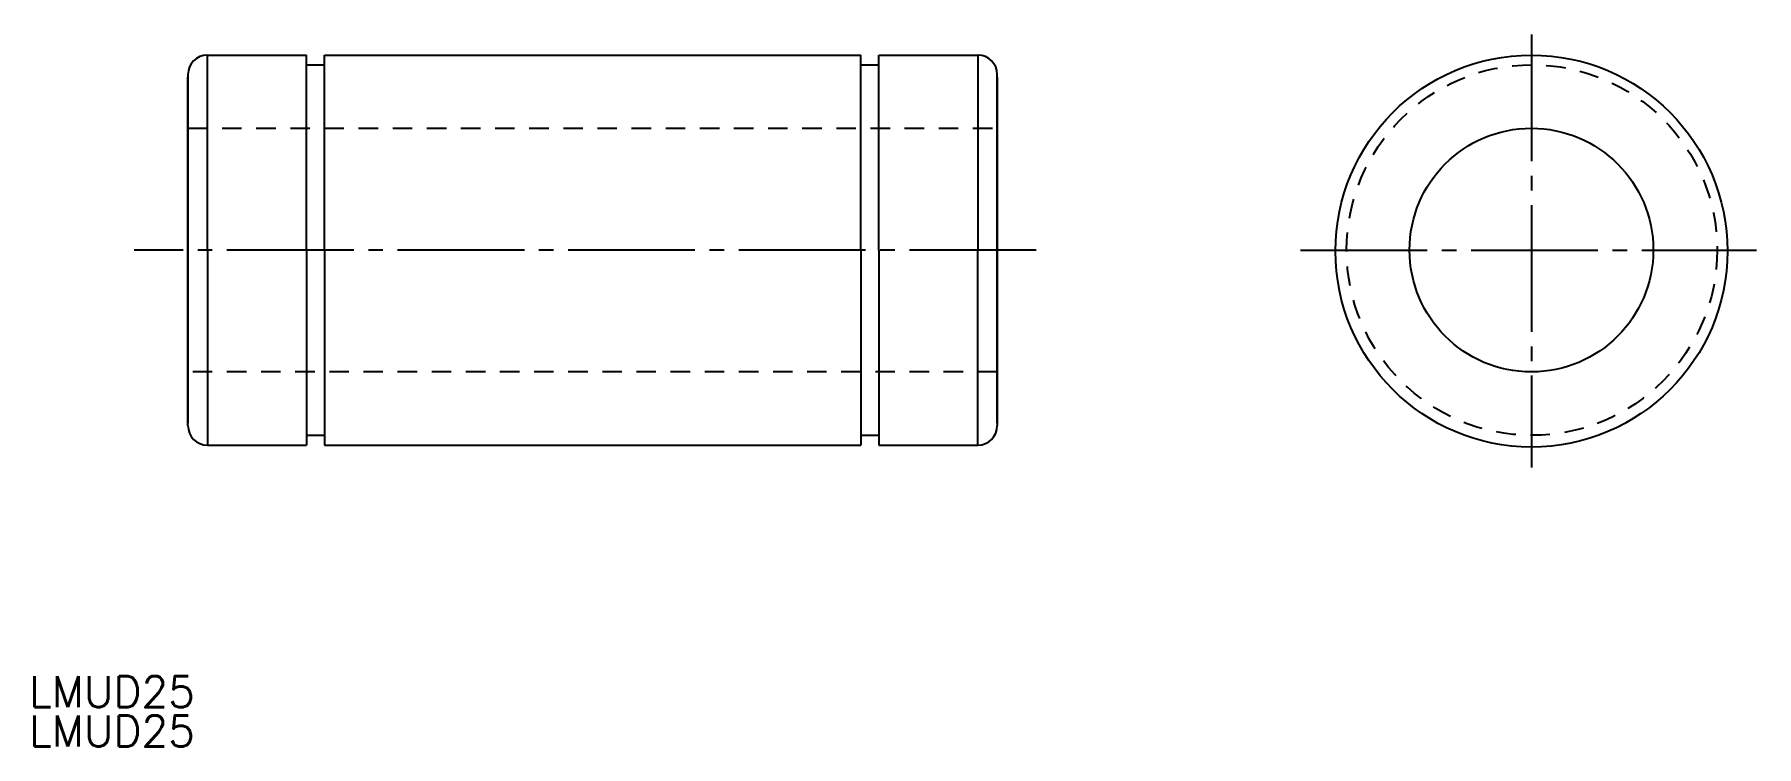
# Model space of a CAD drawing. Extents: x 114 to 291, y 114 to 187.
import ezdxf

# ---------------------------------------------------------------- set-up
doc = ezdxf.new("R2010")
doc.units = 0
doc.linetypes.add('CENTER', pattern=[17.5, 13, -1.5, 1.5, -1.5])
doc.linetypes.add('DASHED', pattern=[3.5, 2, -1.5])
doc.layers.get('0').update_dxf_attribs({"linetype": 'CONTINUOUS'})
doc.layers.add('CENTER', color=1, linetype='CENTER')
doc.styles.get("Standard").update_dxf_attribs({"font": 'txt.shx', "bigfont": '@extfont2.shx'})

msp = doc.modelspace()

# ---------------------------------------------------------------- linework, layer by layer
at = {"color": 7, "linetype": 'CONTINUOUS'}
for p, q in [((132.07, 164.89), (132.07, 184.89)), ((132.07, 184.89), (142.22, 184.89)), ((142.22, 164.89), (142.22, 184.89)), ((142.22, 183.89), (144.07, 183.89)), ((144.07, 164.89), (144.07, 184.89)), ((144.07, 184.89), (199.07, 184.89)), ((199.07, 164.89), (199.07, 184.89)), ((199.07, 183.89), (200.92, 183.89)), ((200.92, 164.89), (200.92, 184.89)), ((200.92, 184.89), (211.07, 184.89)), ((211.07, 184.89), (211.07, 164.89)), ((130.07, 182.89), (130.07, 164.89)), ((130.07, 164.89), (130.07, 182.64)), ((213.07, 164.89), (213.07, 182.89)), ((213.07, 182.64), (213.07, 164.89)), ((130.07, 146.89), (130.07, 164.89)), ((130.07, 164.89), (130.07, 147.14)), ((132.07, 164.89), (132.07, 144.89)), ((142.22, 164.89), (142.22, 144.89)), ((144.07, 164.89), (144.07, 144.89)), ((199.07, 164.89), (199.07, 144.89)), ((200.92, 164.89), (200.92, 144.89)), ((211.07, 144.89), (211.07, 164.89)), ((213.07, 164.89), (213.07, 146.89)), ((213.07, 147.14), (213.07, 164.89)), ((132.07, 144.89), (142.22, 144.89)), ((142.22, 145.89), (144.07, 145.89)), ((144.07, 144.89), (199.07, 144.89)), ((199.07, 145.89), (200.92, 145.89)), ((200.92, 144.89), (211.07, 144.89))]:
    msp.add_line(p, q, dxfattribs=at)
at = {"color": 3, "linetype": 'DASHED'}
for p, q in [((130.07, 177.39), (213.07, 177.39)), ((213.07, 152.39), (130.07, 152.39))]:
    msp.add_line(p, q, dxfattribs=at)
at = {"color": 7, "linetype": 'CONTINUOUS'}
for centre, radius in [((267.85, 164.79), 20.1), ((267.85, 164.89), 12.5)]:
    msp.add_circle(centre, radius, dxfattribs=at)
at = {"color": 3, "linetype": 'DASHED'}
msp.add_circle((267.9, 164.89), 19, dxfattribs=at)
at = {"color": 7, "linetype": 'CONTINUOUS'}
for centre, start, end in [((132.07, 182.89), 90, 180), ((211.07, 182.89), 0, 90), ((132.07, 146.89), 180, 270), ((211.07, 146.89), 270, 0)]:
    msp.add_arc(centre, 2, start, end, dxfattribs=at)
at = {"layer": 'CENTER', "color": 1, "linetype": 'CENTER'}
for p, q in [((267.85, 187.01), (267.85, 142.58)), ((217.07, 164.89), (124.57, 164.89)), ((244.16, 164.89), (290.94, 164.89))]:
    msp.add_line(p, q, dxfattribs=at)

# ---------------------------------------------------------------- texts
at = {"color": 7, "linetype": 'CONTINUOUS'}
for p in [(113.78, 118), (113.78, 113.97)]:
    msp.add_text('LMUD25', height=3.2, dxfattribs=at).set_placement(p)

doc.saveas('drawing.dxf')
